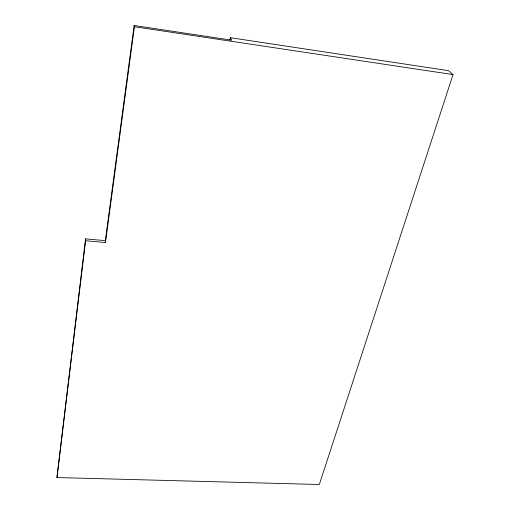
<?xml version="1.0" encoding="UTF-8"?>
<svg xmlns="http://www.w3.org/2000/svg" width="510" height="510" viewBox="0 0 510 510"><rect width="100%" height="100%" fill="white"/><g stroke="black" fill="none" stroke-linecap="round" stroke-linejoin="round"><path stroke-width="0.76" d="M229.87 40.035L230.316 37.689L448.507 70.66L453.039 74.581L319.337 484.5L56.961 477.551L85.533 238.858L105.321 240.656L105.474 242.55L85.616 240.752L85.533 238.858M56.961 477.551L85.616 240.752M105.321 240.656L134.13 25.5L231.699 40.182L230.316 37.689M105.474 242.55L134.43 26.73L134.13 25.5M134.43 26.73L453.039 74.581"/></g></svg>
